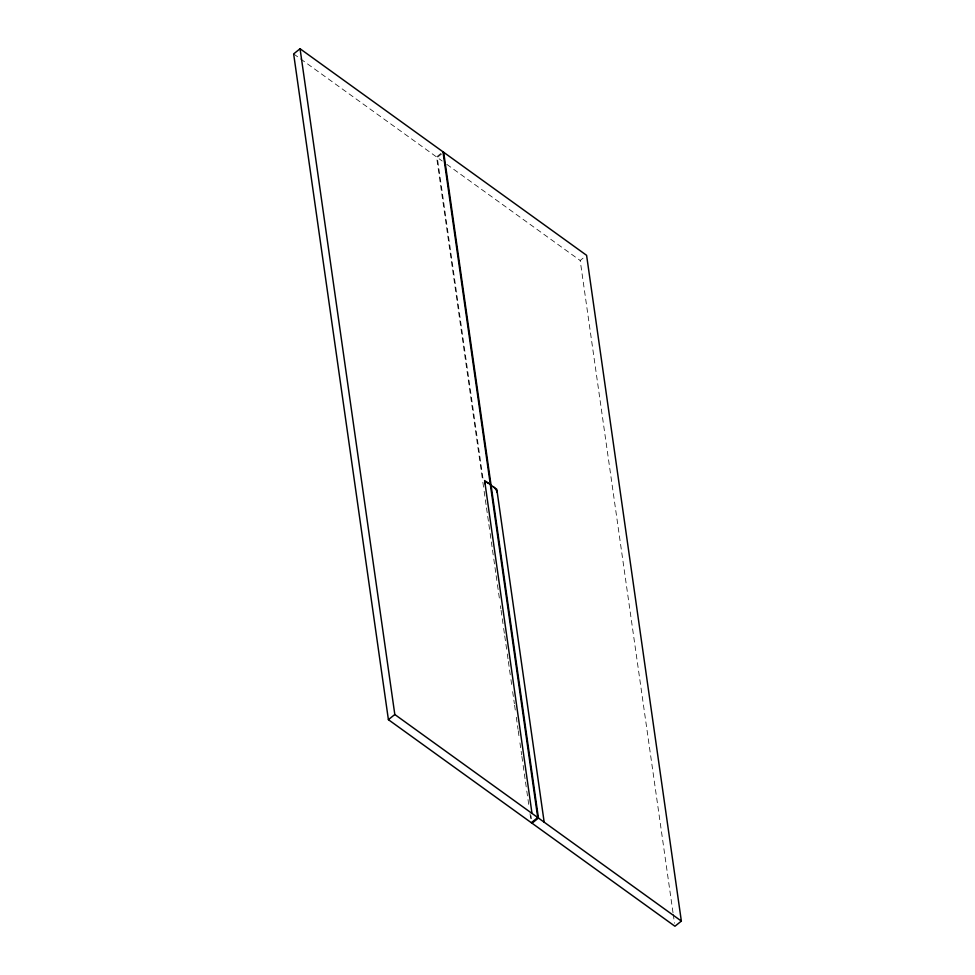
<?xml version="1.0" encoding="UTF-8"?>
<svg xmlns="http://www.w3.org/2000/svg" width="975" height="975" viewBox="0 0 975 975"><rect width="100%" height="100%" fill="white"/><g stroke="black" fill="none" stroke-linecap="round" stroke-linejoin="round"><path stroke-width="0.73" stroke-dasharray="4.88 3.66" d="M440.834 153.502L436.556 156.951L482.649 480.785M441.553 154.026L437.275 157.462L482.942 478.298M673.006 912.697L580.186 260.496L584.464 257.047M293.646 53.918L442.199 161.021M446.794 164.336L580.186 260.496M673.225 914.197L674.505 923.24M530.961 815.685L531.387 818.695M482.869 482.296L483.941 489.828M484.148 491.339L486.293 506.391M486.513 507.902L488.658 522.966M488.865 524.465L489.938 531.997M490.157 533.508L492.302 548.572M492.509 550.071L493.582 557.602M493.801 559.114L495.946 574.178M496.153 575.677L497.226 583.208M497.445 584.72L499.59 599.783M500.443 605.804L500.87 608.814M501.089 610.326L503.441 626.888M503.661 628.4L504.514 634.42M504.733 635.932L507.085 652.494M507.305 654.006L508.158 660.026M508.377 661.537L510.729 678.1M510.949 679.612L511.802 685.632M512.655 691.665L514.373 703.706M514.593 705.217L515.446 711.238M516.311 717.271L518.018 729.312M518.237 730.823L519.09 736.844M519.955 742.877L521.662 754.918M521.881 756.429L522.953 763.961M523.161 765.473L525.306 780.524M525.525 782.035L526.597 789.567M526.805 791.078L528.95 806.13M530.022 813.662L530.888 819.695"/><path stroke-width="1.46" d="M300.056 48.75L293.646 53.918L388.403 719.672L674.944 926.25L681.354 921.082L586.597 255.328L300.056 48.75L394.814 714.504L681.354 921.082M388.403 719.672L394.814 714.504M531.314 822.705L537.725 817.537L442.967 151.783M532.033 823.217L538.444 818.049L443.686 152.295M490.352 484.66L484.612 480.529L531.997 813.406M491.059 485.172L496.799 489.304L544.172 822.181M493.216 486.72A5.143 2.084 51.1 0 1 497.274 492.631M485.087 483.856A5.143 2.084 51.1 0 1 488.195 483.112"/></g></svg>
